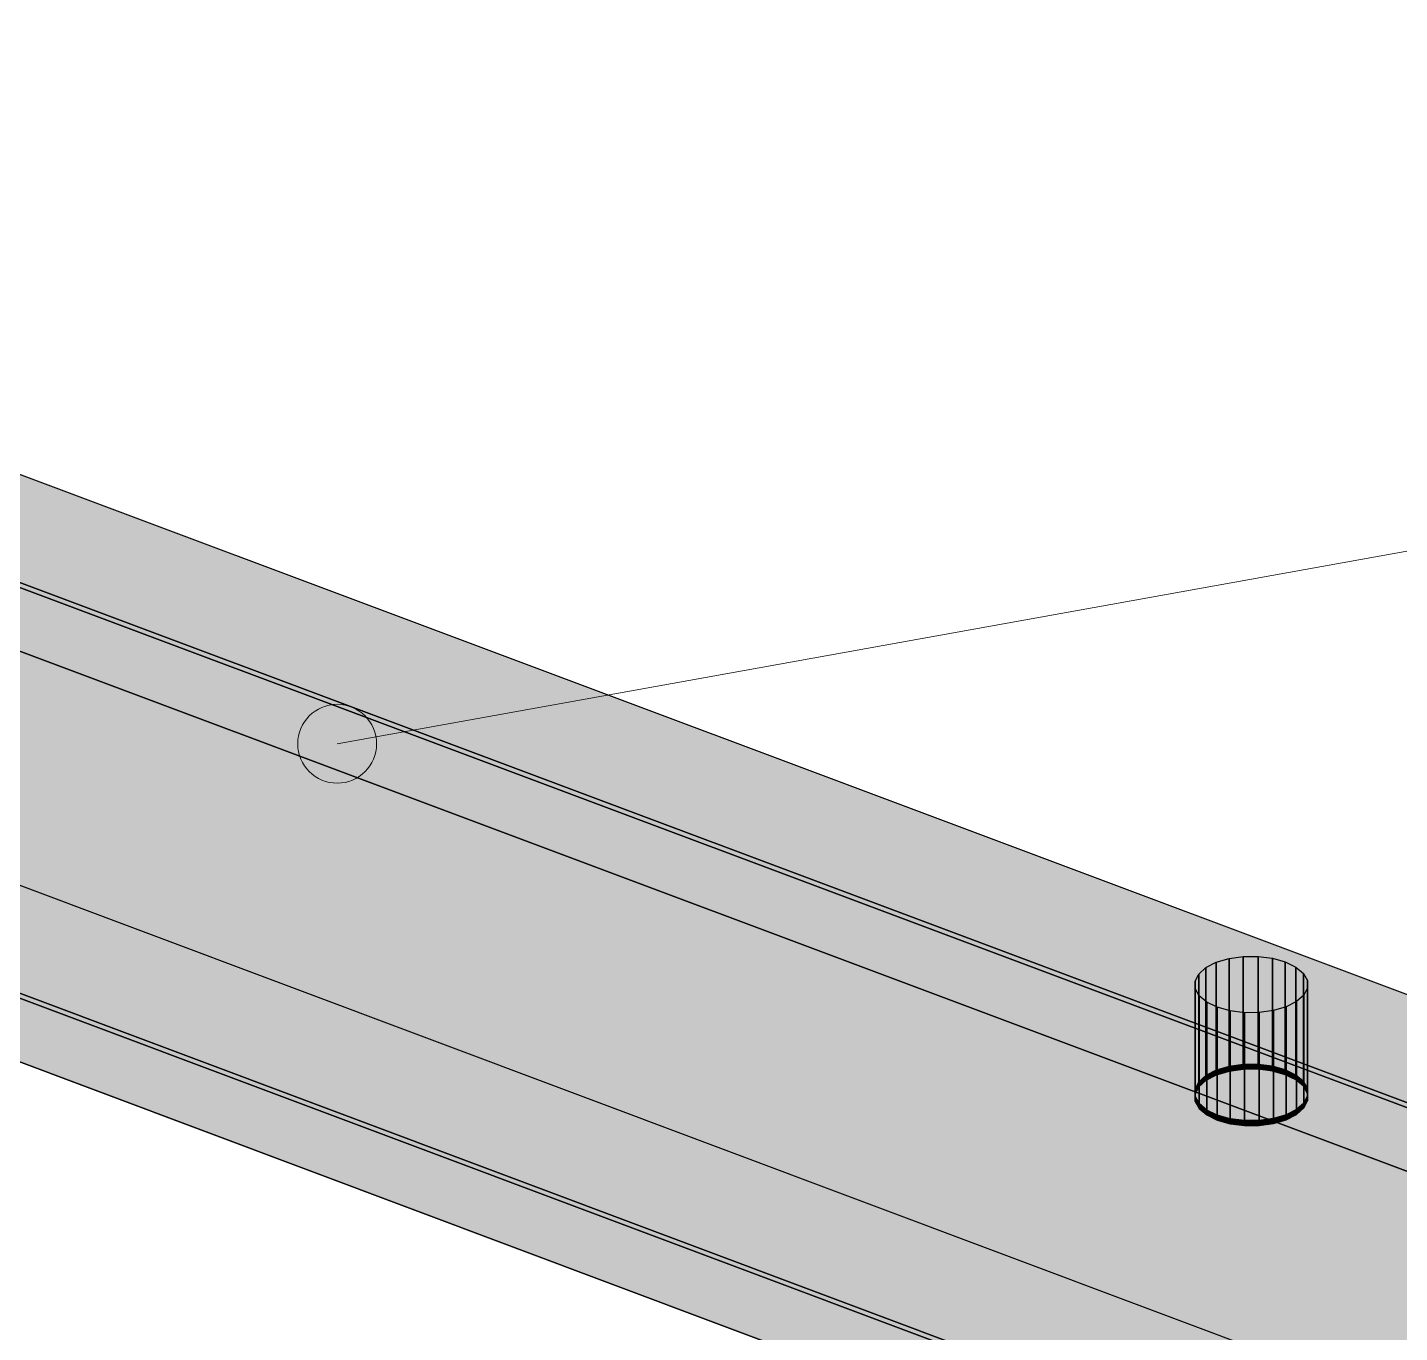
# Model space of a CAD drawing. Header units: millimetres. Extents: x 50 to 612415, y 2 to 4150.
# Drawn here: x 482571.6 to 482763.1, y 2994.7 to 3176.9 of the extents above; entities that cross this region are included whole.
import ezdxf

# ---------------------------------------------------------------- set-up
doc = ezdxf.new("R2010")
doc.units = ezdxf.units.MM
for name, color, linetype, lineweight in [('DIM', 7, 'Continuous', 13), ('HATCH', 8, 'Continuous', 9), ('OUTLINE', 7, 'Continuous', 25)]:
    doc.layers.add(name, color=color, linetype=linetype, lineweight=lineweight)

msp = doc.modelspace()

# ---------------------------------------------------------------- hatches: boundary and pattern name
at = {"layer": 'HATCH', "true_color": 0xccae87}
for points in [[(482812.155, 3023.865), (482435.129, 3165.25), (482496.68, 3140.389)], [(482435.129, 3149.499), (482380.093, 3112.809), (482757.119, 2971.424)], [(482812.155, 3008.799), (482435.129, 3150.184), (482496.68, 3125.323)], [(482496.68, 3125.323), (482435.129, 3150.184), (482812.155, 3008.799)], [(482496.68, 3124.638), (482435.129, 3149.499), (482812.155, 3008.114)], [(482435.129, 3149.499), (482757.119, 2971.424), (482812.155, 3008.114)], [(482757.119, 2962.521), (482380.093, 3103.906), (482435.129, 3140.597)], [(482812.155, 2999.212), (482757.119, 2962.521), (482435.129, 3140.597)], [(482812.155, 3023.865), (482496.68, 3140.389), (482498.156, 3139.667)], [(482812.155, 3023.865), (482498.156, 3139.667), (482499.208, 3138.779)], [(482812.155, 3023.865), (482499.208, 3138.779), (482499.764, 3137.785)], [(482812.155, 3023.865), (482499.764, 3137.785), (482499.786, 3136.753)], [(482499.274, 3135.753), (482498.262, 3134.854), (482747.188, 3046.448)], [(482812.155, 3023.865), (482499.786, 3136.753), (482499.274, 3135.753)], [(482812.155, 3023.865), (482499.274, 3135.753), (482747.188, 3046.448)], [(482380.093, 3128.559), (482757.119, 2987.174), (482485.716, 3134.785)], [(482757.119, 2987.174), (482487.191, 3134.063), (482485.716, 3134.785)], [(482735.105, 3044.758), (482488.99, 3133.557), (482487.191, 3134.063)], [(482734.593, 3043.758), (482735.105, 3044.758), (482487.191, 3134.063)], [(482734.615, 3042.726), (482734.593, 3043.758), (482487.191, 3134.063)], [(482757.119, 2987.174), (482734.615, 3042.726), (482487.191, 3134.063)], [(482735.105, 3044.758), (482490.99, 3133.3), (482488.99, 3133.557)], [(482735.105, 3044.758), (482493.054, 3133.312), (482490.99, 3133.3)], [(482735.105, 3044.758), (482495.042, 3133.59), (482493.054, 3133.312)], [(482735.105, 3044.758), (482496.818, 3134.116), (482495.042, 3133.59)], [(482735.105, 3044.758), (482498.262, 3134.854), (482496.818, 3134.116)], [(482498.262, 3134.854), (482741.325, 3047.199), (482743.389, 3047.211)], [(482498.262, 3134.854), (482743.389, 3047.211), (482745.389, 3046.955)], [(482498.262, 3134.854), (482739.337, 3046.921), (482741.325, 3047.199)], [(482498.262, 3134.854), (482745.389, 3046.955), (482747.188, 3046.448)], [(482498.262, 3134.854), (482737.561, 3046.396), (482739.337, 3046.921)], [(482498.262, 3134.854), (482736.117, 3045.658), (482737.561, 3046.396)], [(482735.105, 3044.758), (482736.117, 3045.658), (482498.262, 3134.854)], [(482812.155, 3008.799), (482496.68, 3125.323), (482498.156, 3124.601)], [(482498.156, 3124.601), (482496.68, 3125.323), (482812.155, 3008.799)], [(482498.156, 3123.917), (482496.68, 3124.638), (482812.155, 3008.114)], [(482812.155, 3008.799), (482498.156, 3124.601), (482499.208, 3123.713)], [(482499.208, 3123.713), (482498.156, 3124.601), (482812.155, 3008.799)], [(482499.208, 3123.028), (482498.156, 3123.917), (482812.155, 3008.114)], [(482812.155, 3008.799), (482499.208, 3123.713), (482499.764, 3122.719)], [(482499.764, 3122.719), (482499.208, 3123.713), (482812.155, 3008.799)], [(482499.764, 3122.034), (482499.208, 3123.028), (482812.155, 3008.114)], [(482812.155, 3008.799), (482499.764, 3122.719), (482499.786, 3121.687)], [(482499.786, 3121.687), (482499.764, 3122.719), (482812.155, 3008.799)], [(482499.786, 3121.002), (482499.764, 3122.034), (482812.155, 3008.114)], [(482499.274, 3120.687), (482498.262, 3119.788), (482747.188, 3031.383)], [(482747.188, 3031.383), (482498.262, 3119.788), (482499.274, 3120.687)], [(482747.188, 3030.698), (482498.262, 3119.103), (482499.274, 3120.003)], [(482812.155, 3008.799), (482499.786, 3121.687), (482499.274, 3120.687)], [(482499.274, 3120.687), (482499.786, 3121.687), (482812.155, 3008.799)], [(482499.274, 3120.003), (482499.786, 3121.002), (482812.155, 3008.114)], [(482812.155, 3008.799), (482499.274, 3120.687), (482747.188, 3031.383)], [(482747.188, 3031.383), (482499.274, 3120.687), (482812.155, 3008.799)], [(482747.188, 3030.698), (482499.274, 3120.003), (482812.155, 3008.114)], [(482380.093, 3113.494), (482757.119, 2972.109), (482485.716, 3119.719)], [(482485.716, 3119.719), (482757.119, 2972.109), (482380.093, 3113.494)], [(482485.716, 3119.034), (482757.119, 2971.424), (482380.093, 3112.809)], [(482757.119, 2972.109), (482487.191, 3118.997), (482485.716, 3119.719)], [(482485.716, 3119.719), (482487.191, 3118.997), (482757.119, 2972.109)], [(482485.716, 3119.034), (482487.191, 3118.312), (482757.119, 2971.424)], [(482735.105, 3029.693), (482488.99, 3118.491), (482487.191, 3118.997)], [(482487.191, 3118.997), (482488.99, 3118.491), (482735.105, 3029.693)], [(482734.593, 3028.693), (482735.105, 3029.693), (482487.191, 3118.997)], [(482487.191, 3118.997), (482735.105, 3029.693), (482734.593, 3028.693)], [(482734.615, 3027.661), (482734.593, 3028.693), (482487.191, 3118.997)], [(482487.191, 3118.997), (482734.593, 3028.693), (482734.615, 3027.661)], [(482757.119, 2972.109), (482734.615, 3027.661), (482487.191, 3118.997)], [(482487.191, 3118.997), (482734.615, 3027.661), (482757.119, 2972.109)], [(482487.191, 3118.312), (482488.99, 3117.806), (482735.105, 3029.008)], [(482487.191, 3118.312), (482735.105, 3029.008), (482734.593, 3028.008)], [(482487.191, 3118.312), (482734.593, 3028.008), (482734.615, 3026.976)], [(482487.191, 3118.312), (482734.615, 3026.976), (482757.119, 2971.424)], [(482735.105, 3029.693), (482490.99, 3118.235), (482488.99, 3118.491)], [(482488.99, 3118.491), (482490.99, 3118.235), (482735.105, 3029.693)], [(482735.105, 3029.693), (482493.054, 3118.246), (482490.99, 3118.235)], [(482490.99, 3118.235), (482493.054, 3118.246), (482735.105, 3029.693)], [(482735.105, 3029.693), (482495.042, 3118.524), (482493.054, 3118.246)], [(482493.054, 3118.246), (482495.042, 3118.524), (482735.105, 3029.693)], [(482735.105, 3029.693), (482496.818, 3119.05), (482495.042, 3118.524)], [(482495.042, 3118.524), (482496.818, 3119.05), (482735.105, 3029.693)], [(482495.042, 3117.839), (482496.818, 3118.365), (482735.105, 3029.008)], [(482735.105, 3029.693), (482498.262, 3119.788), (482496.818, 3119.05)], [(482496.818, 3119.05), (482498.262, 3119.788), (482735.105, 3029.693)], [(482496.818, 3118.365), (482498.262, 3119.103), (482735.105, 3029.008)], [(482498.262, 3119.788), (482741.325, 3032.134), (482743.389, 3032.145)], [(482743.389, 3032.145), (482741.325, 3032.134), (482498.262, 3119.788)], [(482498.262, 3119.788), (482743.389, 3032.145), (482745.389, 3031.889)], [(482745.389, 3031.889), (482743.389, 3032.145), (482498.262, 3119.788)], [(482498.262, 3119.788), (482739.337, 3031.856), (482741.325, 3032.134)], [(482741.325, 3032.134), (482739.337, 3031.856), (482498.262, 3119.788)], [(482498.262, 3119.788), (482745.389, 3031.889), (482747.188, 3031.383)], [(482747.188, 3031.383), (482745.389, 3031.889), (482498.262, 3119.788)], [(482498.262, 3119.788), (482737.561, 3031.33), (482739.337, 3031.856)], [(482739.337, 3031.856), (482737.561, 3031.33), (482498.262, 3119.788)], [(482498.262, 3119.788), (482736.117, 3030.592), (482737.561, 3031.33)], [(482737.561, 3031.33), (482736.117, 3030.592), (482498.262, 3119.788)], [(482735.105, 3029.693), (482736.117, 3030.592), (482498.262, 3119.788)], [(482498.262, 3119.788), (482736.117, 3030.592), (482735.105, 3029.693)], [(482743.389, 3031.46), (482741.325, 3031.449), (482498.262, 3119.103)], [(482745.389, 3031.204), (482743.389, 3031.46), (482498.262, 3119.103)], [(482741.325, 3031.449), (482739.337, 3031.171), (482498.262, 3119.103)], [(482747.188, 3030.698), (482745.389, 3031.204), (482498.262, 3119.103)], [(482739.337, 3031.171), (482737.561, 3030.645), (482498.262, 3119.103)], [(482737.561, 3030.645), (482736.117, 3029.907), (482498.262, 3119.103)], [(482498.262, 3119.103), (482736.117, 3029.907), (482735.105, 3029.008)], [(482488.99, 3117.806), (482490.99, 3117.55), (482735.105, 3029.008)], [(482490.99, 3117.55), (482493.054, 3117.561), (482735.105, 3029.008)], [(482493.054, 3117.561), (482495.042, 3117.839), (482735.105, 3029.008)], [(482812.155, 3023.865), (482747.188, 3046.448), (482748.663, 3045.727)], [(482812.155, 3023.865), (482748.663, 3045.727), (482749.715, 3044.839)], [(482812.155, 3023.865), (482749.715, 3044.839), (482750.271, 3043.845)], [(482812.155, 3023.865), (482750.271, 3043.845), (482750.294, 3042.813)], [(482757.119, 2987.174), (482735.171, 3041.732), (482734.615, 3042.726)], [(482757.119, 2987.174), (482736.223, 3040.844), (482735.171, 3041.732)], [(482812.155, 3023.865), (482749.782, 3041.813), (482748.769, 3040.913)], [(482812.155, 3023.865), (482750.294, 3042.813), (482749.782, 3041.813)], [(482757.119, 2987.174), (482737.699, 3040.123), (482736.223, 3040.844)], [(482757.119, 2987.174), (482739.498, 3039.616), (482737.699, 3040.123)], [(482812.155, 3023.865), (482741.497, 3039.36), (482739.498, 3039.616)], [(482757.119, 2987.174), (482812.155, 3023.865), (482739.498, 3039.616)], [(482812.155, 3023.865), (482745.549, 3039.65), (482743.562, 3039.372)], [(482812.155, 3023.865), (482747.326, 3040.175), (482745.549, 3039.65)], [(482812.155, 3023.865), (482748.769, 3040.913), (482747.326, 3040.175)], [(482812.155, 3023.865), (482743.562, 3039.372), (482741.497, 3039.36)], [(482812.155, 3008.799), (482747.188, 3031.383), (482748.663, 3030.661)], [(482748.663, 3030.661), (482747.188, 3031.383), (482812.155, 3008.799)], [(482748.663, 3029.976), (482747.188, 3030.698), (482812.155, 3008.114)], [(482812.155, 3008.799), (482748.663, 3030.661), (482749.715, 3029.773)], [(482749.715, 3029.773), (482748.663, 3030.661), (482812.155, 3008.799)], [(482749.715, 3029.088), (482748.663, 3029.976), (482812.155, 3008.114)], [(482812.155, 3008.799), (482749.715, 3029.773), (482750.271, 3028.779)], [(482750.271, 3028.779), (482749.715, 3029.773), (482812.155, 3008.799)], [(482750.271, 3028.094), (482749.715, 3029.088), (482812.155, 3008.114)], [(482750.294, 3027.747), (482750.271, 3028.779), (482812.155, 3008.799)], [(482812.155, 3008.799), (482750.271, 3028.779), (482750.294, 3027.747)], [(482750.294, 3027.062), (482750.271, 3028.094), (482812.155, 3008.114)], [(482757.119, 2972.109), (482735.171, 3026.667), (482734.615, 3027.661)], [(482734.615, 3027.661), (482735.171, 3026.667), (482757.119, 2972.109)], [(482734.615, 3026.976), (482735.171, 3025.982), (482757.119, 2971.424)], [(482757.119, 2972.109), (482736.223, 3025.779), (482735.171, 3026.667)], [(482735.171, 3026.667), (482736.223, 3025.779), (482757.119, 2972.109)], [(482812.155, 3008.799), (482749.782, 3026.747), (482748.769, 3025.848)], [(482748.769, 3025.848), (482749.782, 3026.747), (482812.155, 3008.799)], [(482748.769, 3025.163), (482749.782, 3026.062), (482812.155, 3008.114)], [(482812.155, 3008.799), (482750.294, 3027.747), (482749.782, 3026.747)], [(482749.782, 3026.747), (482750.294, 3027.747), (482812.155, 3008.799)], [(482749.782, 3026.062), (482750.294, 3027.062), (482812.155, 3008.114)], [(482735.171, 3025.982), (482736.223, 3025.094), (482757.119, 2971.424)], [(482757.119, 2972.109), (482737.699, 3025.057), (482736.223, 3025.779)], [(482736.223, 3025.779), (482737.699, 3025.057), (482757.119, 2972.109)], [(482736.223, 3025.094), (482737.699, 3024.372), (482757.119, 2971.424)], [(482757.119, 2972.109), (482739.498, 3024.551), (482737.699, 3025.057)], [(482737.699, 3025.057), (482739.498, 3024.551), (482757.119, 2972.109)], [(482737.699, 3024.372), (482739.498, 3023.866), (482757.119, 2971.424)], [(482812.155, 3008.799), (482741.497, 3024.295), (482739.498, 3024.551)], [(482739.498, 3024.551), (482741.497, 3024.295), (482812.155, 3008.799)], [(482757.119, 2972.109), (482812.155, 3008.799), (482739.498, 3024.551)], [(482739.498, 3024.551), (482812.155, 3008.799), (482757.119, 2972.109)], [(482812.155, 3008.799), (482743.562, 3024.306), (482741.497, 3024.295)], [(482741.497, 3024.295), (482743.562, 3024.306), (482812.155, 3008.799)], [(482812.155, 3008.799), (482745.549, 3024.584), (482743.562, 3024.306)], [(482743.562, 3024.306), (482745.549, 3024.584), (482812.155, 3008.799)], [(482812.155, 3008.799), (482747.326, 3025.11), (482745.549, 3024.584)], [(482745.549, 3024.584), (482747.326, 3025.11), (482812.155, 3008.799)], [(482745.549, 3023.899), (482747.326, 3024.425), (482812.155, 3008.114)], [(482747.326, 3025.11), (482748.769, 3025.848), (482812.155, 3008.799)], [(482812.155, 3008.799), (482748.769, 3025.848), (482747.326, 3025.11)], [(482747.326, 3024.425), (482748.769, 3025.163), (482812.155, 3008.114)], [(482739.498, 3023.866), (482741.497, 3023.61), (482812.155, 3008.114)], [(482739.498, 3023.866), (482812.155, 3008.114), (482757.119, 2971.424)], [(482741.497, 3023.61), (482743.562, 3023.621), (482812.155, 3008.114)], [(482743.562, 3023.621), (482745.549, 3023.899), (482812.155, 3008.114)]]:
    msp.add_hatch(color=43, dxfattribs=at).paths.add_polyline_path(points)
at = {"layer": 'HATCH', "true_color": 0xc0a47f}
for points in [[(482435.129, 3150.184), (482812.155, 3008.799), (482812.155, 3023.865), (482435.129, 3165.25)], [(482435.129, 3149.499), (482812.155, 3008.114), (482812.155, 3008.799), (482435.129, 3150.184)], [(482812.155, 2999.212), (482435.129, 3140.597), (482435.129, 3149.499), (482812.155, 3008.114)], [(482757.119, 2972.109), (482380.093, 3113.494), (482380.093, 3128.559), (482757.119, 2987.174)], [(482757.119, 2971.424), (482380.093, 3112.809), (482380.093, 3113.494), (482757.119, 2972.109)], [(482380.093, 3103.906), (482757.119, 2962.521), (482757.119, 2971.424), (482380.093, 3112.809)]]:
    msp.add_hatch(color=33, dxfattribs=at).paths.add_polyline_path(points)
at = {"layer": 'HATCH', "true_color": 0xc2a680}
for points in [[(482741.325, 3032.134), (482739.337, 3031.856), (482739.337, 3046.921), (482741.325, 3047.199)], [(482745.389, 3031.889), (482743.389, 3032.145), (482743.389, 3047.211), (482745.389, 3046.955)], [(482739.498, 3024.551), (482741.497, 3024.295), (482741.497, 3039.36), (482739.498, 3039.616)], [(482743.562, 3024.306), (482745.549, 3024.584), (482745.549, 3039.65), (482743.562, 3039.372)], [(482741.325, 3031.449), (482739.337, 3031.171), (482739.337, 3031.856), (482741.325, 3032.134)], [(482745.389, 3031.204), (482743.389, 3031.46), (482743.389, 3032.145), (482745.389, 3031.889)], [(482739.498, 3023.866), (482741.497, 3023.61), (482741.497, 3024.295), (482739.498, 3024.551)], [(482743.562, 3023.621), (482745.549, 3023.899), (482745.549, 3024.584), (482743.562, 3024.306)]]:
    msp.add_hatch(color=43, dxfattribs=at).paths.add_polyline_path(points)
at = {"layer": 'HATCH', "true_color": 0xc2a681}
for points in [[(482743.389, 3032.145), (482741.325, 3032.134), (482741.325, 3047.199), (482743.389, 3047.211)], [(482741.497, 3024.295), (482743.562, 3024.306), (482743.562, 3039.372), (482741.497, 3039.36)], [(482743.389, 3031.46), (482741.325, 3031.449), (482741.325, 3032.134), (482743.389, 3032.145)], [(482741.497, 3023.61), (482743.562, 3023.621), (482743.562, 3024.306), (482741.497, 3024.295)]]:
    msp.add_hatch(color=43, dxfattribs=at).paths.add_polyline_path(points)
at = {"layer": 'HATCH', "true_color": 0xbca07c}
for points in [[(482736.117, 3030.592), (482735.105, 3029.693), (482735.105, 3044.758), (482736.117, 3045.658)], [(482748.769, 3025.848), (482749.782, 3026.747), (482749.782, 3041.813), (482748.769, 3040.913)], [(482736.117, 3029.907), (482735.105, 3029.008), (482735.105, 3029.693), (482736.117, 3030.592)], [(482748.769, 3025.163), (482749.782, 3026.062), (482749.782, 3026.747), (482748.769, 3025.848)]]:
    msp.add_hatch(color=33, dxfattribs=at).paths.add_polyline_path(points)
at = {"layer": 'HATCH', "true_color": 0xbea37e}
for points in [[(482737.561, 3031.33), (482736.117, 3030.592), (482736.117, 3045.658), (482737.561, 3046.396)], [(482747.326, 3025.11), (482748.769, 3025.848), (482748.769, 3040.913), (482747.326, 3040.175)], [(482737.561, 3030.645), (482736.117, 3029.907), (482736.117, 3030.592), (482737.561, 3031.33)], [(482747.326, 3024.425), (482748.769, 3025.163), (482748.769, 3025.848), (482747.326, 3025.11)]]:
    msp.add_hatch(color=33, dxfattribs=at).paths.add_polyline_path(points)
at = {"layer": 'HATCH', "true_color": 0xc0a480}
for points in [[(482739.337, 3031.856), (482737.561, 3031.33), (482737.561, 3046.396), (482739.337, 3046.921)], [(482745.549, 3024.584), (482747.326, 3025.11), (482747.326, 3040.175), (482745.549, 3039.65)], [(482739.337, 3031.171), (482737.561, 3030.645), (482737.561, 3031.33), (482739.337, 3031.856)], [(482745.549, 3023.899), (482747.326, 3024.425), (482747.326, 3025.11), (482745.549, 3024.584)]]:
    msp.add_hatch(color=33, dxfattribs=at).paths.add_polyline_path(points)
at = {"layer": 'HATCH', "true_color": 0xc1a580}
for points in [[(482747.188, 3031.383), (482745.389, 3031.889), (482745.389, 3046.955), (482747.188, 3046.448)], [(482737.699, 3025.057), (482739.498, 3024.551), (482739.498, 3039.616), (482737.699, 3040.123)], [(482747.188, 3030.698), (482745.389, 3031.204), (482745.389, 3031.889), (482747.188, 3031.383)], [(482737.699, 3024.372), (482739.498, 3023.866), (482739.498, 3024.551), (482737.699, 3025.057)]]:
    msp.add_hatch(color=33, dxfattribs=at).paths.add_polyline_path(points)
at = {"layer": 'HATCH', "true_color": 0xbfa37e}
for points in [[(482748.663, 3030.661), (482747.188, 3031.383), (482747.188, 3046.448), (482748.663, 3045.727)], [(482736.223, 3025.779), (482737.699, 3025.057), (482737.699, 3040.123), (482736.223, 3040.844)], [(482748.663, 3029.976), (482747.188, 3030.698), (482747.188, 3031.383), (482748.663, 3030.661)], [(482736.223, 3025.094), (482737.699, 3024.372), (482737.699, 3025.057), (482736.223, 3025.779)]]:
    msp.add_hatch(color=33, dxfattribs=at).paths.add_polyline_path(points)
at = {"layer": 'HATCH', "true_color": 0xbca17d}
for points in [[(482749.715, 3029.773), (482748.663, 3030.661), (482748.663, 3045.727), (482749.715, 3044.839)], [(482735.171, 3026.667), (482736.223, 3025.779), (482736.223, 3040.844), (482735.171, 3041.732)], [(482749.715, 3029.088), (482748.663, 3029.976), (482748.663, 3030.661), (482749.715, 3029.773)], [(482735.171, 3025.982), (482736.223, 3025.094), (482736.223, 3025.779), (482735.171, 3026.667)]]:
    msp.add_hatch(color=33, dxfattribs=at).paths.add_polyline_path(points)
at = {"layer": 'HATCH', "true_color": 0xb99e7a}
for points in [[(482735.105, 3029.693), (482734.593, 3028.693), (482734.593, 3043.758), (482735.105, 3044.758)], [(482750.271, 3028.779), (482749.715, 3029.773), (482749.715, 3044.839), (482750.271, 3043.845)], [(482734.615, 3027.661), (482735.171, 3026.667), (482735.171, 3041.732), (482734.615, 3042.726)], [(482749.782, 3026.747), (482750.294, 3027.747), (482750.294, 3042.813), (482749.782, 3041.813)], [(482735.105, 3029.008), (482734.593, 3028.008), (482734.593, 3028.693), (482735.105, 3029.693)], [(482750.271, 3028.094), (482749.715, 3029.088), (482749.715, 3029.773), (482750.271, 3028.779)], [(482734.615, 3026.976), (482735.171, 3025.982), (482735.171, 3026.667), (482734.615, 3027.661)], [(482749.782, 3026.062), (482750.294, 3027.062), (482750.294, 3027.747), (482749.782, 3026.747)]]:
    msp.add_hatch(color=33, dxfattribs=at).paths.add_polyline_path(points)
at = {"layer": 'HATCH', "true_color": 0xb69b78}
for points in [[(482734.593, 3028.693), (482734.615, 3027.661), (482734.615, 3042.726), (482734.593, 3043.758)], [(482750.294, 3027.747), (482750.271, 3028.779), (482750.271, 3043.845), (482750.294, 3042.813)], [(482734.593, 3028.008), (482734.615, 3026.976), (482734.615, 3027.661), (482734.593, 3028.693)], [(482750.294, 3027.062), (482750.271, 3028.094), (482750.271, 3028.779), (482750.294, 3027.747)]]:
    msp.add_hatch(color=33, dxfattribs=at).paths.add_polyline_path(points)

# ---------------------------------------------------------------- linework, layer by layer
at = {"layer": 'DIM'}
msp.add_lwpolyline([(482614.849, 3076.901), (484800, 3470), (484900, 3470)], dxfattribs=at)
msp.add_circle((482614.849, 3076.901), 5.5, dxfattribs=at)
at = {"layer": 'OUTLINE', "color": 139, "true_color": 0x42544a}
for p, q in [((482812.155, 3023.865), (482435.129, 3165.25)), ((482812.155, 3023.865), (482435.129, 3165.25)), ((482812.155, 3008.799), (482435.129, 3150.184)), ((482435.129, 3150.184), (482812.155, 3008.799)), ((482812.155, 3008.799), (482435.129, 3150.184)), ((482435.129, 3150.184), (482812.155, 3008.799)), ((482435.129, 3149.499), (482812.155, 3008.114)), ((482435.129, 3149.499), (482812.155, 3008.114)), ((482435.129, 3149.499), (482812.155, 3008.114)), ((482812.155, 3008.114), (482435.129, 3149.499)), ((482812.155, 2999.212), (482435.129, 3140.597)), ((482435.129, 3140.597), (482812.155, 2999.212)), ((482380.093, 3128.559), (482757.119, 2987.174)), ((482380.093, 3128.559), (482757.119, 2987.174)), ((482380.093, 3113.494), (482757.119, 2972.109)), ((482757.119, 2972.109), (482380.093, 3113.494)), ((482380.093, 3113.494), (482757.119, 2972.109)), ((482757.119, 2972.109), (482380.093, 3113.494)), ((482380.093, 3112.809), (482757.119, 2971.424)), ((482757.119, 2971.424), (482380.093, 3112.809)), ((482757.119, 2971.424), (482380.093, 3112.809)), ((482757.119, 2971.424), (482380.093, 3112.809)), ((482757.119, 2962.521), (482380.093, 3103.906)), ((482380.093, 3103.906), (482757.119, 2962.521)), ((482739.337, 3046.921), (482741.325, 3047.199)), ((482739.337, 3046.921), (482741.325, 3047.199)), ((482741.325, 3047.199), (482743.389, 3047.211)), ((482741.325, 3047.199), (482743.389, 3047.211)), ((482741.325, 3032.134), (482741.325, 3047.199)), ((482741.325, 3047.199), (482741.325, 3032.134)), ((482743.389, 3047.211), (482745.389, 3046.955)), ((482743.389, 3047.211), (482743.389, 3032.145)), ((482743.389, 3032.145), (482743.389, 3047.211)), ((482743.389, 3047.211), (482745.389, 3046.955)), ((482735.105, 3044.758), (482736.117, 3045.658)), ((482735.105, 3044.758), (482736.117, 3045.658)), ((482736.117, 3045.658), (482737.561, 3046.396)), ((482736.117, 3045.658), (482737.561, 3046.396)), ((482736.117, 3030.592), (482736.117, 3045.658)), ((482736.117, 3045.658), (482736.117, 3030.592)), ((482737.561, 3046.396), (482739.337, 3046.921)), ((482737.561, 3046.396), (482739.337, 3046.921)), ((482737.561, 3031.33), (482737.561, 3046.396)), ((482737.561, 3046.396), (482737.561, 3031.33)), ((482739.337, 3031.856), (482739.337, 3046.921)), ((482739.337, 3046.921), (482739.337, 3031.856)), ((482745.389, 3046.955), (482747.188, 3046.448)), ((482745.389, 3046.955), (482745.389, 3031.889)), ((482745.389, 3031.889), (482745.389, 3046.955)), ((482745.389, 3046.955), (482747.188, 3046.448)), ((482747.188, 3046.448), (482747.188, 3031.383)), ((482747.188, 3031.383), (482747.188, 3046.448)), ((482747.188, 3046.448), (482748.663, 3045.727)), ((482747.188, 3046.448), (482748.663, 3045.727)), ((482748.663, 3045.727), (482748.663, 3030.661)), ((482748.663, 3030.661), (482748.663, 3045.727)), ((482748.663, 3045.727), (482749.715, 3044.839)), ((482748.663, 3045.727), (482749.715, 3044.839)), ((482734.593, 3043.758), (482735.105, 3044.758)), ((482734.593, 3043.758), (482735.105, 3044.758)), ((482734.615, 3042.726), (482734.593, 3043.758)), ((482734.593, 3028.693), (482734.593, 3043.758)), ((482734.615, 3042.726), (482734.593, 3043.758)), ((482734.593, 3043.758), (482734.593, 3028.693)), ((482735.105, 3029.693), (482735.105, 3044.758)), ((482735.105, 3044.758), (482735.105, 3029.693)), ((482749.715, 3044.839), (482749.715, 3029.773)), ((482749.715, 3029.773), (482749.715, 3044.839)), ((482749.715, 3044.839), (482750.271, 3043.845)), ((482749.715, 3044.839), (482750.271, 3043.845)), ((482750.271, 3043.845), (482750.271, 3028.779)), ((482750.271, 3028.779), (482750.271, 3043.845)), ((482750.271, 3043.845), (482750.294, 3042.813)), ((482750.271, 3043.845), (482750.294, 3042.813)), ((482734.615, 3027.661), (482734.615, 3042.726)), ((482735.171, 3041.732), (482734.615, 3042.726)), ((482734.615, 3042.726), (482734.615, 3027.661)), ((482735.171, 3041.732), (482734.615, 3042.726)), ((482735.171, 3026.667), (482735.171, 3041.732)), ((482736.223, 3040.844), (482735.171, 3041.732)), ((482735.171, 3041.732), (482735.171, 3026.667)), ((482736.223, 3040.844), (482735.171, 3041.732)), ((482749.782, 3041.813), (482748.769, 3040.913)), ((482749.782, 3041.813), (482748.769, 3040.913)), ((482750.294, 3042.813), (482749.782, 3041.813)), ((482750.294, 3042.813), (482749.782, 3041.813)), ((482749.782, 3041.813), (482749.782, 3026.747)), ((482749.782, 3026.747), (482749.782, 3041.813)), ((482750.294, 3042.813), (482750.294, 3027.747)), ((482750.294, 3027.747), (482750.294, 3042.813)), ((482736.223, 3025.779), (482736.223, 3040.844)), ((482737.699, 3040.123), (482736.223, 3040.844)), ((482736.223, 3040.844), (482736.223, 3025.779)), ((482737.699, 3040.123), (482736.223, 3040.844)), ((482737.699, 3025.057), (482737.699, 3040.123)), ((482739.498, 3039.616), (482737.699, 3040.123)), ((482737.699, 3040.123), (482737.699, 3025.057)), ((482739.498, 3039.616), (482737.699, 3040.123)), ((482739.498, 3024.551), (482739.498, 3039.616)), ((482741.497, 3039.36), (482739.498, 3039.616)), ((482739.498, 3039.616), (482739.498, 3024.551)), ((482741.497, 3039.36), (482739.498, 3039.616)), ((482745.549, 3039.65), (482743.562, 3039.372)), ((482745.549, 3039.65), (482743.562, 3039.372)), ((482747.326, 3040.175), (482745.549, 3039.65)), ((482747.326, 3040.175), (482745.549, 3039.65)), ((482745.549, 3039.65), (482745.549, 3024.584)), ((482745.549, 3024.584), (482745.549, 3039.65)), ((482748.769, 3040.913), (482747.326, 3040.175)), ((482748.769, 3040.913), (482747.326, 3040.175)), ((482747.326, 3040.175), (482747.326, 3025.11)), ((482747.326, 3025.11), (482747.326, 3040.175)), ((482748.769, 3040.913), (482748.769, 3025.848)), ((482748.769, 3025.848), (482748.769, 3040.913)), ((482743.562, 3039.372), (482741.497, 3039.36)), ((482743.562, 3039.372), (482741.497, 3039.36)), ((482741.497, 3024.295), (482741.497, 3039.36)), ((482741.497, 3039.36), (482741.497, 3024.295)), ((482743.562, 3039.372), (482743.562, 3024.306)), ((482743.562, 3024.306), (482743.562, 3039.372)), ((482737.561, 3031.33), (482739.337, 3031.856)), ((482739.337, 3031.856), (482737.561, 3031.33)), ((482737.561, 3031.33), (482739.337, 3031.856)), ((482739.337, 3031.856), (482737.561, 3031.33)), ((482739.337, 3031.856), (482741.325, 3032.134)), ((482741.325, 3032.134), (482739.337, 3031.856)), ((482739.337, 3031.856), (482741.325, 3032.134)), ((482741.325, 3032.134), (482739.337, 3031.856)), ((482739.337, 3031.171), (482739.337, 3031.856)), ((482739.337, 3031.856), (482739.337, 3031.171)), ((482741.325, 3032.134), (482743.389, 3032.145)), ((482743.389, 3032.145), (482741.325, 3032.134)), ((482741.325, 3032.134), (482743.389, 3032.145)), ((482743.389, 3032.145), (482741.325, 3032.134)), ((482741.325, 3031.449), (482741.325, 3032.134)), ((482741.325, 3032.134), (482741.325, 3031.449)), ((482743.389, 3032.145), (482745.389, 3031.889)), ((482745.389, 3031.889), (482743.389, 3032.145)), ((482743.389, 3032.145), (482743.389, 3031.46)), ((482743.389, 3031.46), (482743.389, 3032.145)), ((482743.389, 3032.145), (482745.389, 3031.889)), ((482745.389, 3031.889), (482743.389, 3032.145)), ((482745.389, 3031.889), (482747.188, 3031.383)), ((482747.188, 3031.383), (482745.389, 3031.889)), ((482745.389, 3031.889), (482745.389, 3031.204)), ((482745.389, 3031.204), (482745.389, 3031.889)), ((482745.389, 3031.889), (482747.188, 3031.383)), ((482747.188, 3031.383), (482745.389, 3031.889)), ((482735.105, 3029.693), (482736.117, 3030.592)), ((482736.117, 3030.592), (482735.105, 3029.693)), ((482735.105, 3029.693), (482736.117, 3030.592)), ((482736.117, 3030.592), (482735.105, 3029.693)), ((482736.117, 3029.907), (482735.105, 3029.008)), ((482736.117, 3029.907), (482735.105, 3029.008)), ((482736.117, 3030.592), (482737.561, 3031.33)), ((482737.561, 3031.33), (482736.117, 3030.592)), ((482736.117, 3030.592), (482737.561, 3031.33)), ((482737.561, 3031.33), (482736.117, 3030.592)), ((482737.561, 3030.645), (482736.117, 3029.907)), ((482737.561, 3030.645), (482736.117, 3029.907)), ((482736.117, 3029.907), (482736.117, 3030.592)), ((482736.117, 3030.592), (482736.117, 3029.907)), ((482737.561, 3030.645), (482737.561, 3031.33)), ((482737.561, 3031.33), (482737.561, 3030.645)), ((482739.337, 3031.171), (482737.561, 3030.645)), ((482739.337, 3031.171), (482737.561, 3030.645)), ((482741.325, 3031.449), (482739.337, 3031.171)), ((482741.325, 3031.449), (482739.337, 3031.171)), ((482743.389, 3031.46), (482741.325, 3031.449)), ((482743.389, 3031.46), (482741.325, 3031.449)), ((482745.389, 3031.204), (482743.389, 3031.46)), ((482745.389, 3031.204), (482743.389, 3031.46)), ((482747.188, 3030.698), (482745.389, 3031.204)), ((482747.188, 3030.698), (482745.389, 3031.204)), ((482747.188, 3031.383), (482747.188, 3030.698)), ((482747.188, 3030.698), (482747.188, 3031.383)), ((482747.188, 3031.383), (482748.663, 3030.661)), ((482748.663, 3030.661), (482747.188, 3031.383)), ((482747.188, 3031.383), (482748.663, 3030.661)), ((482748.663, 3030.661), (482747.188, 3031.383)), ((482748.663, 3029.976), (482747.188, 3030.698)), ((482748.663, 3029.976), (482747.188, 3030.698)), ((482748.663, 3030.661), (482748.663, 3029.976)), ((482748.663, 3029.976), (482748.663, 3030.661)), ((482748.663, 3030.661), (482749.715, 3029.773)), ((482749.715, 3029.773), (482748.663, 3030.661)), ((482748.663, 3030.661), (482749.715, 3029.773)), ((482749.715, 3029.773), (482748.663, 3030.661)), ((482749.715, 3029.088), (482748.663, 3029.976)), ((482749.715, 3029.088), (482748.663, 3029.976)), ((482734.593, 3028.693), (482735.105, 3029.693)), ((482735.105, 3029.693), (482734.593, 3028.693)), ((482734.593, 3028.693), (482735.105, 3029.693)), ((482735.105, 3029.693), (482734.593, 3028.693)), ((482735.105, 3029.008), (482734.593, 3028.008)), ((482735.105, 3029.008), (482734.593, 3028.008)), ((482734.615, 3027.661), (482734.593, 3028.693)), ((482734.593, 3028.693), (482734.615, 3027.661)), ((482734.593, 3028.008), (482734.593, 3028.693)), ((482734.615, 3027.661), (482734.593, 3028.693)), ((482734.593, 3028.693), (482734.593, 3028.008)), ((482734.593, 3028.693), (482734.615, 3027.661)), ((482734.593, 3028.008), (482734.615, 3026.976)), ((482734.593, 3028.008), (482734.615, 3026.976)), ((482735.105, 3029.008), (482735.105, 3029.693)), ((482735.105, 3029.693), (482735.105, 3029.008)), ((482749.715, 3029.773), (482749.715, 3029.088)), ((482749.715, 3029.088), (482749.715, 3029.773)), ((482749.715, 3029.773), (482750.271, 3028.779)), ((482750.271, 3028.779), (482749.715, 3029.773)), ((482749.715, 3029.773), (482750.271, 3028.779)), ((482750.271, 3028.779), (482749.715, 3029.773)), ((482750.271, 3028.094), (482749.715, 3029.088)), ((482750.271, 3028.094), (482749.715, 3029.088)), ((482750.271, 3028.779), (482750.271, 3028.094)), ((482750.271, 3028.094), (482750.271, 3028.779)), ((482750.271, 3028.779), (482750.294, 3027.747)), ((482750.294, 3027.747), (482750.271, 3028.779)), ((482750.294, 3027.747), (482750.271, 3028.779)), ((482750.271, 3028.779), (482750.294, 3027.747)), ((482750.294, 3027.062), (482750.271, 3028.094)), ((482750.294, 3027.062), (482750.271, 3028.094)), ((482734.615, 3026.976), (482734.615, 3027.661)), ((482735.171, 3026.667), (482734.615, 3027.661)), ((482734.615, 3027.661), (482734.615, 3026.976)), ((482734.615, 3027.661), (482735.171, 3026.667)), ((482735.171, 3026.667), (482734.615, 3027.661)), ((482734.615, 3027.661), (482735.171, 3026.667)), ((482734.615, 3026.976), (482735.171, 3025.982)), ((482734.615, 3026.976), (482735.171, 3025.982)), ((482735.171, 3025.982), (482735.171, 3026.667)), ((482736.223, 3025.779), (482735.171, 3026.667)), ((482735.171, 3026.667), (482735.171, 3025.982)), ((482735.171, 3026.667), (482736.223, 3025.779)), ((482736.223, 3025.779), (482735.171, 3026.667)), ((482735.171, 3026.667), (482736.223, 3025.779)), ((482749.782, 3026.747), (482748.769, 3025.848)), ((482748.769, 3025.848), (482749.782, 3026.747)), ((482749.782, 3026.747), (482748.769, 3025.848)), ((482748.769, 3025.848), (482749.782, 3026.747)), ((482748.769, 3025.163), (482749.782, 3026.062)), ((482748.769, 3025.163), (482749.782, 3026.062)), ((482750.294, 3027.747), (482749.782, 3026.747)), ((482749.782, 3026.747), (482750.294, 3027.747)), ((482750.294, 3027.747), (482749.782, 3026.747)), ((482749.782, 3026.747), (482750.294, 3027.747)), ((482749.782, 3026.062), (482750.294, 3027.062)), ((482749.782, 3026.062), (482750.294, 3027.062)), ((482749.782, 3026.747), (482749.782, 3026.062)), ((482749.782, 3026.062), (482749.782, 3026.747)), ((482750.294, 3027.747), (482750.294, 3027.062)), ((482750.294, 3027.062), (482750.294, 3027.747)), ((482735.171, 3025.982), (482736.223, 3025.094)), ((482735.171, 3025.982), (482736.223, 3025.094)), ((482736.223, 3025.094), (482736.223, 3025.779)), ((482737.699, 3025.057), (482736.223, 3025.779)), ((482736.223, 3025.779), (482736.223, 3025.094)), ((482736.223, 3025.779), (482737.699, 3025.057)), ((482737.699, 3025.057), (482736.223, 3025.779)), ((482736.223, 3025.779), (482737.699, 3025.057)), ((482736.223, 3025.094), (482737.699, 3024.372)), ((482736.223, 3025.094), (482737.699, 3024.372)), ((482737.699, 3024.372), (482737.699, 3025.057)), ((482739.498, 3024.551), (482737.699, 3025.057)), ((482737.699, 3025.057), (482737.699, 3024.372)), ((482737.699, 3025.057), (482739.498, 3024.551)), ((482739.498, 3024.551), (482737.699, 3025.057)), ((482737.699, 3025.057), (482739.498, 3024.551)), ((482737.699, 3024.372), (482739.498, 3023.866)), ((482737.699, 3024.372), (482739.498, 3023.866)), ((482739.498, 3023.866), (482739.498, 3024.551)), ((482741.497, 3024.295), (482739.498, 3024.551)), ((482739.498, 3024.551), (482739.498, 3023.866)), ((482739.498, 3024.551), (482741.497, 3024.295)), ((482741.497, 3024.295), (482739.498, 3024.551)), ((482739.498, 3024.551), (482741.497, 3024.295)), ((482743.562, 3024.306), (482741.497, 3024.295)), ((482741.497, 3024.295), (482743.562, 3024.306)), ((482743.562, 3024.306), (482741.497, 3024.295)), ((482741.497, 3024.295), (482743.562, 3024.306)), ((482741.497, 3023.61), (482741.497, 3024.295)), ((482741.497, 3024.295), (482741.497, 3023.61)), ((482745.549, 3024.584), (482743.562, 3024.306)), ((482743.562, 3024.306), (482745.549, 3024.584)), ((482745.549, 3024.584), (482743.562, 3024.306)), ((482743.562, 3024.306), (482745.549, 3024.584)), ((482743.562, 3024.306), (482743.562, 3023.621)), ((482743.562, 3023.621), (482743.562, 3024.306)), ((482747.326, 3025.11), (482745.549, 3024.584)), ((482745.549, 3024.584), (482747.326, 3025.11)), ((482747.326, 3025.11), (482745.549, 3024.584)), ((482745.549, 3024.584), (482747.326, 3025.11)), ((482745.549, 3024.584), (482745.549, 3023.899)), ((482745.549, 3023.899), (482745.549, 3024.584)), ((482745.549, 3023.899), (482747.326, 3024.425)), ((482745.549, 3023.899), (482747.326, 3024.425)), ((482748.769, 3025.848), (482747.326, 3025.11)), ((482747.326, 3025.11), (482748.769, 3025.848)), ((482747.326, 3025.11), (482748.769, 3025.848)), ((482748.769, 3025.848), (482747.326, 3025.11)), ((482747.326, 3024.425), (482748.769, 3025.163)), ((482747.326, 3024.425), (482748.769, 3025.163)), ((482747.326, 3025.11), (482747.326, 3024.425)), ((482747.326, 3024.425), (482747.326, 3025.11)), ((482748.769, 3025.848), (482748.769, 3025.163)), ((482748.769, 3025.163), (482748.769, 3025.848)), ((482739.498, 3023.866), (482741.497, 3023.61)), ((482739.498, 3023.866), (482741.497, 3023.61)), ((482741.497, 3023.61), (482743.562, 3023.621)), ((482741.497, 3023.61), (482743.562, 3023.621)), ((482743.562, 3023.621), (482745.549, 3023.899)), ((482743.562, 3023.621), (482745.549, 3023.899))]:
    msp.add_line(p, q, dxfattribs=at)

doc.saveas('drawing.dxf')
